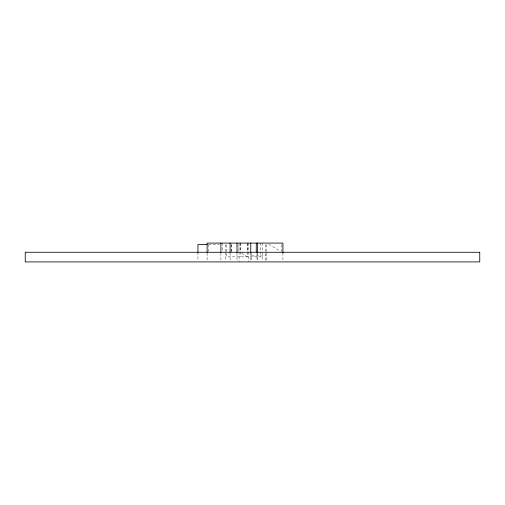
<?xml version="1.0" encoding="UTF-8"?>
<svg xmlns="http://www.w3.org/2000/svg" width="505" height="505" viewBox="0 0 505 505"><rect width="100%" height="100%" fill="white"/><g stroke="black" fill="none" stroke-linecap="round" stroke-linejoin="round"><path stroke-width="0.38" stroke-dasharray="2.52 1.89" d="M208.647 244.464L219.366 244.464M251.673 255.902L265.453 255.902M268.843 244.287L280.231 251.124M241.699 253.106L247.229 256.862L247.229 243.082M282.907 253.011L282.907 260.435M281.531 244.616L281.531 251.503M266.829 244.616L266.829 251.503M266.829 253.011L266.829 260.435M265.453 244.59L265.453 260.763M262.228 243.082L262.228 251.503M262.228 252.273L262.228 260.435M260.807 243.082L260.807 256.862L226.808 256.862L226.808 243.082M257.651 253.011L257.651 260.435M257.032 252.273L257.032 260.435M251.673 252.885L251.673 261.457M250.764 253.011L250.77 261.918M248.605 243.082L248.605 261.918M247.311 243.082L247.317 252.273M240.475 243.082L240.475 256.862M240.418 243.082L240.424 251.503M239.092 243.082L239.092 261.918M238.038 244.616L238.038 251.503M236.984 253.011L236.99 260.435M231.479 244.616L231.479 251.503M231.284 244.616L231.284 251.503M230.091 253.011L230.091 260.435M225.476 244.616L225.476 251.503M225.476 252.273L225.476 260.435M222.276 243.082L222.276 252.273M220.893 253.011L220.893 261.918M208.496 244.616L208.496 252.273M207.113 253.011L207.113 260.435M197.928 252.273L197.928 260.435"/><path stroke-width="0.76" d="M207.113 244.464L197.928 244.464L197.928 252.273M282.907 252.734L282.907 243.082L207.113 243.082L207.113 252.273M257.651 243.082L257.651 252.273M256.269 243.082L256.269 252.273M250.764 243.082L250.764 252.273M236.984 243.082L236.984 252.273M230.091 243.082L230.091 252.273M220.893 243.082L220.893 252.273M479.75 252.273L25.25 252.273L25.25 261.918L479.75 261.918L479.75 252.273"/></g></svg>
